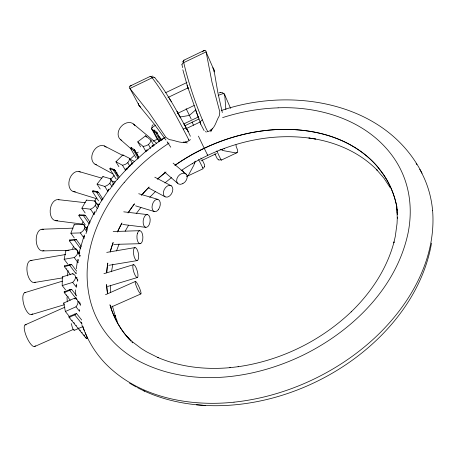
<?xml version="1.0" encoding="UTF-8"?>
<svg xmlns="http://www.w3.org/2000/svg" width="456" height="456" viewBox="0 0 456 456"><rect width="100%" height="100%" fill="white"/><g stroke="black" fill="none" stroke-linecap="round" stroke-linejoin="round"><path stroke-width="0.68" d="M110.415 285.234L110.574 292.307M62.198 285.576L62.295 276.883L72.692 273.697A10.573 7.296 -36.9 0 1 73.576 274.113C76.625 275.566 75.571 279.517 73.576 281.409A10.534 7.245 -36.7 0 1 72.675 282.384L62.198 285.576L65.567 289.868M84.48 235L84.252 237.029M67.459 275.909L67.813 272.677A212.148 159.235 -24.8 0 1 68.104 270.454M70.48 274.689L64.41 266.72L64.501 265.848L69.876 264.56L71.66 264.526L76.671 271.177M183.546 60.733L183.54 61.406M76.306 268.738L77.4 260.946M77.839 259.521L78.033 262.627M94.153 212.445L93.913 214.474M64.148 259.282L74.231 257.56A10.26 6.931 -35.5 0 0 75.229 256.711C77.326 255.064 79.162 251.501 76.608 249.409A10.3 6.971 -35.7 0 0 75.884 248.873L65.863 250.612L64.148 259.282L67.659 263.933M195.139 161.236L193.84 165.226L188.425 175.201A7.159 3.203 -79.7 0 1 187.849 175.839L186.778 176.375M111.469 271.776L112.86 264.172M94.825 211.521L94.335 213.493M181.955 64.604L182.605 67.613M151.574 128.279L151.563 128.94A4.212 1.932 -24.9 0 0 152.03 129.527L153.712 131.111M431.501 243.151C427.449 267.096 417.126 289.685 403.172 309.459C390 328.103 373.601 344.348 355.338 358L354.99 358.256C330.492 376.405 302.59 389.926 273.161 397.894L272.762 397.997C250.851 403.834 228.068 406.627 205.394 405.464L196.279 404.746M74.311 329.916C72.675 331.107 71.928 324.9 71.204 323.572M79.053 252.823L83.967 236.054M108.106 190.779L108.351 189.799M204.653 166.4L204.562 164.895A18.628 13.754 -22.7 0 0 204.396 164.411L202.236 159.896M75.548 249.255L69.409 240.836L69.66 239.976L74.778 239.44L76.386 239.651M109.104 188.983L108.368 190.859M116.514 250.965L119.044 244.125M70.874 233.215L80.353 232.902A10.015 6.658 -34.1 0 0 81.419 232.195C83.647 230.747 85.99 227.641 84.081 225.053A10.049 6.697 -34.3 0 0 83.522 224.409L74.1 224.751L70.874 233.215L74.271 237.929M125.309 170.681L126.033 168.805M87.267 227.458L93.668 213.79M86.532 229.322L87.569 226.695M182.166 62.09L182.463 61.492M125.474 170.766L126.842 168.099M81.664 224.722L83.026 221.821M212.428 128.41L210.752 131.795M85.255 224.888L78.859 215.66L79.247 214.827L84.001 215.004L85.414 215.437L90.1 222.271M76.722 278.017L76.921 277.624M81.892 208.187L90.567 209.201A9.804 6.435 -32.8 0 0 91.679 208.637C94.079 207.389 96.706 204.715 95.504 201.791A9.832 6.464 -33 0 0 95.122 201.062L86.475 200.099L81.892 208.187L85.152 212.963M145.595 151.848L146.524 150.092M195.47 161.156L194.302 163.271M125.155 231.198L128.546 225.23M97.84 206.334L109.263 189.115M147.368 149.511L146.228 151.13M190.329 139.456L189.753 140.209M98.542 200.896L92.414 191.537L92.939 190.75L97.225 191.6L98.416 192.232M151.814 126.295L153.244 124.596M136.213 213.619L140.893 207.446M97.077 184.127L104.76 186.401A9.633 6.253 -31.4 0 0 105.889 185.985C108.482 184.982 111.27 182.662 110.785 179.578A9.656 6.276 -31.7 0 0 110.591 178.786L102.908 176.569L97.077 184.127L100.195 188.972M87.199 229.043L86.298 230.086M76.654 277.71L76.887 277.413M124.163 182.514C97.202 214.138 80.051 257.418 89.917 299.119A165.357 122.618 -26.3 0 0 138.122 360.702C189.246 387.777 252.214 379.705 302.721 355.315C352.351 331.033 396.971 287.662 408.302 231.922A165.465 122.681 -25.7 0 0 393.072 156.83C367.279 120.715 320.938 106.128 278.12 107.81M113.823 183.238L128.945 166.451M110.939 179.185L112.746 177.082A192.911 143.378 -25.8 0 1 114.142 175.475M115.87 178.672L109.81 168.817L110.449 168.093L114.182 169.575L115.129 170.384M78.956 253.929L79.823 253M202.544 51.859C203.245 51.043 204.835 49.476 205.787 50.776A3.152 1.368 -76.3 0 1 205.998 51.368L211.994 82.291L219.786 111.794L219.461 115.054A7.524 3.471 -77.7 0 1 219.068 116.297C216.378 120.475 215.027 127.976 210.621 130.006A1.676 0.769 -78.2 0 1 210.541 129.897M115.938 161.789L122.47 165.232A9.508 6.116 -30.1 0 0 123.587 164.969C126.358 164.263 129.242 162.228 129.43 159.138A9.525 6.133 -30.3 0 0 129.424 158.295L122.869 154.915L115.938 161.789L118.902 166.708M149.728 197.283L155.656 191.292M98.114 206.294L98.581 205.838M129.949 165.488L146.062 151.101M195.858 109.759L189.36 115.419L180.964 116.867M135.996 157.844L130.45 148.206L131.197 147.556L134.292 149.619L134.987 150.583M164.861 182.964L171.524 177.589M86.298 229.533L87.404 228.667M137.775 141.844L143.013 146.33A9.428 6.031 -28.7 0 0 144.096 146.228C147.014 145.874 149.967 144.05 150.748 141.075A9.434 6.036 -28.9 0 0 150.925 140.209L145.635 135.78L137.775 141.844L140.579 146.838M78.666 301.798L79.099 301.502M159.041 141.48L153.199 130.581L153.98 129.977L156.778 132.268L157.326 133.243M152.161 146.347L164.895 137.421M113.812 183.7L112.455 184.577M69.095 317.353L74.71 314.862L76.545 313.608A0.73 0.519 -38.3 0 0 76.363 313.585L68.93 316.481L69.095 317.353L86.361 338.58L87.717 337.976M158.614 141.668L165.026 137.33M181.174 170.607C220.026 144.307 268.852 130.969 315.518 139.04L308.849 137.991L309.367 138.071M220.322 149.294L224.255 150.805L235.587 152.863A7.171 3.357 28.6 0 0 236.47 152.806C239.947 151.962 235.421 147.043 236.008 144.843M64.262 292.621L71.478 289.549A0.707 0.49 -37.1 0 0 71.632 289.446L69.705 289.691L64.188 291.755L64.262 292.621L70.224 300.151M131.698 163.715L132.394 163.345M150.429 76.289L130.074 86.064L129.316 86.737L129.293 87.512A3.118 1.419 25.1 0 0 129.601 88.059L148.924 112.455L165.99 137.421L168.68 139.24A7.473 3.614 26.6 0 0 169.883 139.718C174.859 140.209 181.608 143.959 186.008 141.713A1.664 0.804 27.1 0 0 185.98 141.577M153.113 141.178C154.704 140.59 156.87 138.812 158.517 139.958M155.707 125.161L152.213 127.412A2.764 2.16 -21.5 0 0 152.065 129.504L157.4 139.53M185.176 125.588L199.243 118.885M200.247 150.212L204.231 148.263L202.834 145.39A26.157 0.353 64.7 0 1 202.219 144.113L198.423 136.144M183.768 60.277L204.242 50.439M165.539 92.745L186.954 82.49M167.962 97.493L188.322 87.751M177.749 113.316L194.227 105.444M183.631 124.009L198.685 116.833M186.071 128.706L200.116 122.014M207.771 131.778L211.476 130.011M185.432 142.403L189.137 140.642M200.993 160.905L216.423 153.592M187.148 176.301L203.165 168.72M237.302 152.549L221.228 160.159L221.166 159.817M112.774 183.99L114.274 183.335M218.19 95.315L222.916 93.657M64.41 266.72L71.512 264.662A0.69 0.467 -35.9 0 0 71.672 264.583M63.732 303.006L74.26 298.327A10.876 7.655 -38.1 0 1 75.291 298.594C78.649 299.353 78.643 303.497 76.751 305.714A10.83 7.598 -37.9 0 1 75.987 306.797L65.368 311.516L63.732 303.006L63.977 303.314M25.063 324.906L64.877 307.202M105.484 294.724L135.341 281.46M130.074 86.064L131.431 85.682M110.956 307.179L140.841 293.943A6.823 1.129 66.3 0 0 137.775 284.379A6.823 1.129 66.3 0 0 135.791 284.721A6.823 1.129 66.3 0 0 140.841 293.943M34.525 346.594L73.758 329.232M74.003 330.486L83.055 326.485M153.638 145.384L151.933 145.971M131.311 163.516L132.975 163.003M69.409 240.836L76.237 239.77M24.727 292.672L62.409 281.152M103.939 273.674L133.557 264.645M221.28 110.557C291.424 86.344 385.747 101.751 422.051 173.257M107.61 286.482L137.279 277.533A6.709 1.807 73.3 0 0 136.019 267.604A6.709 1.807 73.3 0 0 132.918 268.139A6.709 1.807 73.3 0 0 137.279 277.533M31.361 314.623L64.438 304.682M219 92.87L220.242 92.625M152.538 145.43L154.322 145.082M78.859 215.66L85.266 215.545M30.826 260.501L65.647 254.505M78.107 252.356L79.492 252.122M106.727 252.402L135.022 247.579M108.779 265.318L137.108 260.621A6.606 2.428 80.5 0 0 137.604 250.555A6.606 2.428 80.5 0 0 133.437 251.131A6.606 2.428 80.5 0 0 137.108 260.621M34.263 282.52L62.911 277.818M220.772 92.562L220.191 92.631L222.898 92.716M234.008 402.186C188.311 406.957 137.701 397.187 104.829 362.93A175.811 132.029 -26.7 0 1 85.198 332.698M92.414 191.537L98.268 192.329M41.895 229.237L73.074 228.142M85.831 227.692L87.25 227.641M113.185 231.557L139.673 230.685M113.686 244.393L140.174 243.692M42.761 250.925L68.987 250.293M205.394 405.464C181.847 404.204 158.3 398.698 137.387 387.606M206.505 132.001L205.308 131.693M109.81 168.817L114.98 170.464M58.408 199.66L85.261 202.703M96.267 203.952L99.704 204.339M123.736 211.835L147.522 214.605A6.43 3.477 -83.1 0 1 149.186 224.677A6.43 3.477 -83.1 0 1 143.247 223.634A6.43 3.477 -83.1 0 1 147.522 214.605M122.755 224.477L145.823 227.35M55.564 220.687L82.376 224.107M222.75 149.961L220.037 149.505M152.213 76.055L153.256 76.374M314.971 138.955C338.113 143.019 360.61 153.216 377.152 170.179L376.548 169.575L383.923 178.153L390.148 187.615M187.279 142.962L183.232 142.05M157.24 133.357L155.986 132.878L153.199 130.581M78.974 171.524L101.853 178.159M111.275 180.889L115.317 182.058M130.45 148.206L133.545 150.275L134.833 150.651M138.715 193.726L157.793 199.335M135.586 205.844L154.601 211.641M73.148 191.491L96.575 198.725M218.521 159.828L217.381 158.819A18.713 13.8 -26.6 0 1 217.102 158.392L214.884 153.9M143.515 390.655L144.552 391.174M154.806 77.64L157.035 80.501M104.344 145.943L123.2 155.673M129.424 158.887L134.486 161.492M154.789 177.207L171.182 185.752A6.316 4.229 -62.2 0 1 169.689 195.909A6.316 4.229 -62.2 0 1 163.413 192.118A6.316 4.229 -62.2 0 1 171.182 185.752M148.759 188.049L165.043 196.787M95.03 164.2L113.014 173.953M129.515 383.137L136.321 387.07M192.153 122.083L192.369 122.43M150.873 76.426L151.363 76.859M200.828 158.055L201.62 158.922M133.545 124.032L156.625 143.304M173.115 163.14L186.293 174.266M164.65 172.083L177.566 183.272M120.469 139.576L131.516 149.243M221.183 160.147L219.319 156.385A41.296 2.365 67.7 0 0 218.897 155.49L216.834 150.907M212.975 68.081L213.653 68.913A4.355 3.346 -21.6 0 1 213.995 70.144L217.917 92.887L222.317 112.546M154.139 131.522L154.573 131.944M126.392 335.781L132.211 341.635L141.28 348.515L146.695 351.878L158.426 357.772L157.565 357.379C180.416 367.171 205.827 369.93 230.451 367.616L229.898 367.684L238.551 366.664L238.055 366.727C280.4 360.696 320.659 341.065 351.553 311.505L351.183 311.864C371.041 292.684 386.945 268.766 394.047 241.897L393.819 242.826L395.312 236.305L397.056 223.451L397.313 217.153L397.307 218.15L396.629 205.918L397.381 214.291M158.494 135.996L162.034 139.958M204.1 130.615L200.851 124.425L187.034 85.129M128.638 338.569L130.9 341.105M188.522 139.308L187.593 137.461A42.807 1.282 62 0 1 187.108 136.504C176.523 116.348 165.916 95.999 152.15 77.799L129.96 88.453L139.331 105.9L153.797 123.508L165.944 140.026M65.368 311.516L68.81 315.752M68.93 316.481L69.204 316.823M69.762 317.507L70.042 317.849M71.974 320.232L72.247 320.568M73.895 322.591L74.442 323.264M76.072 325.276L76.34 325.607M78.232 327.932L78.768 328.594M79.84 329.916L80.376 330.572M81.704 332.207L82.234 332.863M83.819 334.812L84.081 335.137M84.349 335.456L84.611 335.781M85.654 337.07L85.916 337.394M74.539 313.996L74.812 314.338M81.071 322.153L81.875 323.156M74.71 314.862L82.057 324.022M76.562 313.568L81.732 320.049M64.188 291.755L64.461 292.102M64.735 292.45L65.008 292.792M66.639 294.861L66.912 295.203M67.99 296.571L68.263 296.913M75.987 306.797L79.606 311.374M74.26 298.327L74.738 298.942M69.705 289.691L69.979 290.039M75.873 297.597L76.403 298.275M69.785 290.552L76.488 299.136M78.022 301.251L80.421 304.323M71.655 289.406L76.745 295.955M62.295 276.883L62.774 277.505M72.675 282.384L76.465 287.314M64.501 265.848L64.763 266.196M66.627 268.641L66.889 268.989M72.692 273.697L73.159 274.318M75.553 277.145L77.908 280.246M69.791 265.432L76.072 273.771M69.876 264.56L70.144 264.913M75.895 272.557L76.414 273.247M65.863 250.612L66.097 250.925M74.231 257.56L77.925 262.548M69.66 239.976L69.916 240.329M75.884 248.873L76.568 249.814M76.802 250.127L77.03 250.447M77.258 250.76L78.398 252.322M78.626 252.635L78.854 252.949M79.076 253.257L79.304 253.57M77.834 252.721L80.119 255.862M158.186 81.607C169.672 97.242 178.632 114.513 188.117 131.385L190.374 136.258M74.778 239.44L75.035 239.793M80.108 246.838L80.86 247.882M74.533 240.301L80.37 248.395M76.431 239.685L81.248 246.388M80.353 232.902L84.143 238.271M74.1 224.751L74.322 225.07M384.18 175.497L377.386 166.52A153.843 115.328 -26.1 0 0 350.898 145.156A150.514 112.678 -25.8 0 0 329.255 135.865A154.139 115.613 -26 0 0 305.406 130.667A154.122 115.59 -26.1 0 0 280.246 129.43A152.116 113.949 -26 0 0 204.242 148.291A152.116 113.943 -26 0 0 175.549 164.924M182.337 170.287L183.922 172.556M84.548 228.553L86.765 231.728M83.522 224.409L87.045 229.482M79.247 214.827L79.498 215.186M84.001 215.004L84.246 215.363M89.142 222.499L89.382 222.853M83.613 215.836L89.239 224.033M167.118 141.748L168.281 143.469M167.888 142.876L170.772 147.231M90.567 209.201L94.215 214.633M86.475 200.099L86.691 200.418M95.247 205.394L97.379 208.609M95.122 201.062L98.513 206.203M92.939 190.75L93.178 191.115M97.225 191.6L97.698 192.329M101.922 198.839L102.383 199.557M96.706 192.392L101.87 200.338M98.456 192.29L102.913 199.175M189.029 140.505L188.533 139.336M104.76 186.401L107.85 191.263M102.908 176.569L103.113 176.894M109.81 183.204L112.051 186.789M203.023 168.52L202.624 167.512M110.591 178.786L113.829 183.996M110.449 168.093L110.677 168.463M116.941 178.672L117.386 179.39M113.538 170.305L118.246 178M115.157 170.453L119.193 177.07M114.182 169.575L114.861 170.686M115.533 171.792L115.761 172.157M115.984 172.528L116.206 172.892M116.434 173.263L116.656 173.628M116.879 173.992L117.101 174.363M117.329 174.728L117.996 175.822M171.365 101.722L169.039 97.875M122.47 165.232L125.411 170.162M127.76 162.701L129.903 166.337M122.869 154.915L123.063 155.245M129.424 158.295L132.314 163.248M131.197 147.556L131.413 147.932M137.148 157.93L137.775 159.024M134.999 150.662L138.829 157.371M134.292 149.619L136.429 153.358M136.646 153.729L138.761 157.434M133.545 150.275L138.231 158.454M188.049 131.271L187.49 130.336A19.357 14.848 -22.5 0 0 187.182 129.869L185.945 128.769A3.032 2.331 -23.9 0 0 183.244 129.037M176.968 111.389L180.599 117.87L177.321 112.011M184.195 124.368L188.117 131.385M143.013 146.33L145.994 151.666M148.434 144.501L150.645 148.519M145.635 135.78L146.005 136.452M146.188 136.789L146.376 137.125M150.925 140.209L153.849 145.572M198.594 159.56L200.879 164.029A41.262 1.203 61.9 0 0 201.33 164.924L202.601 167.472M155.986 132.878L160.227 140.807M153.98 129.977L154.795 131.499M156.778 132.268L161.185 140.551M157.098 80.621L157.291 80.986M191.201 119.067L186.139 108.665M157.548 81.481L157.736 81.852M79.224 309.641L79.714 310.604M204.231 148.263L205.565 150.993A26.026 0.353 64.7 0 0 206.089 152.07L207.731 155.371L207.548 154.897M87.181 337.486L81.818 324.815M193.481 125.24L192.153 122.117M213.989 70.144L206.066 51.91L183.739 62.626C188.926 84.901 196.553 106.693 205.719 127.64A42.847 2.525 67.6 0 1 206.18 128.62L207.759 131.596M223.32 93.503A7.239 3.101 -25 0 1 224.084 93.668L224.586 94.084A4.241 1.932 -27 0 1 224.711 94.837L230.599 108.374M117.289 321.417L114.941 315.341L115.265 316.179L112.427 306.079M195.812 110.614L198.383 117.608M200.76 124.169L200.714 124.038A19.448 14.9 -27.1 0 1 200.537 123.508L200.44 121.866A3.038 2.337 -25.7 0 1 202.339 119.939M76.061 285.291L76.391 286.288M188.163 88.721L182.833 69.779M109.902 304.682L110.797 307.64M76.38 284.128L76.745 286.18M86.178 337.714L86.361 338.58M225.885 109.543L224.717 94.837M78.175 259.458L78.312 260.456M397.165 211.972L397.387 214.411M75.485 289.879L75.827 295.306M138.424 103.791L138.618 104.857A4.332 3.323 -32.3 0 0 139.325 105.906M432.601 210.404C436.523 259.014 409.972 304.716 375.584 337.098A190.129 141.844 -26 0 1 234.008 402.169M83.904 236.014L83.932 238.083M204.248 148.303A152.27 114.074 -26 0 1 275.937 129.629A153.53 115.106 -26 0 1 305.406 130.667A153.558 115.146 -26 0 1 329.283 135.871A152.418 114.199 -26 0 1 379.728 169.45A152.042 113.932 -25.9 0 1 396.874 207.218M141.611 195.157A152.116 113.943 -26 0 1 149.038 187.165M157.502 179.134A152.116 113.943 -26 0 1 166.024 171.992M141.594 195.117A152.418 114.199 -26 0 1 149.101 187.063M157.633 178.997A152.418 114.199 -26 0 1 165.75 172.197M174.796 165.448A152.418 114.199 -26 0 1 200.264 150.246M128.022 212.969A153.552 115.117 -25.9 0 1 134.457 203.866M117.414 232.024A153.575 115.151 -25.9 0 1 121.991 222.967M107.479 293.179A152.281 114.097 -26 0 1 106.613 284.533M106.71 272.631A152.281 114.097 -26 0 1 107.793 263.18M110.227 251.855A152.281 114.097 -26 0 1 113.156 242.489A151.956 113.823 -26 0 0 110.158 252.014M129.498 339.503A152.441 114.234 -26 0 1 110.854 307.612M397.216 209.156A152.042 113.932 -25.9 0 1 397.415 210.461M84.411 330.748A175.811 132.029 -26.7 0 1 82.992 326.906M419.737 169.33A176.124 132.211 -25.2 0 1 432.59 210.404M416.134 163.505A176.124 132.211 -25.2 0 1 416.881 164.644M140.733 107A2.839 2.28 -21.1 0 1 139.371 105.883M152.167 77.834A2.896 2.365 -23.2 0 1 154.823 77.611M151.341 76.819A4.469 0.69 58.9 0 1 152.133 77.748M150.161 76.602A7.615 1.22 56.3 0 1 150.947 76.551M138.288 103.814A7.399 5.842 -29.5 0 1 138.293 103.586M204.681 166.4A2.907 2.143 -23.9 0 1 203.564 167.785M151.591 128.273A7.199 3.084 -26.8 0 1 152.253 127.161M222.927 93.628A2.782 2.166 -28.4 0 1 224.671 94.854M220.453 159.811A2.913 2.149 -25.4 0 1 218.498 159.856M181.921 64.604A2.901 2.371 -27.1 0 1 183.757 62.666M183.717 62.592A4.486 0.804 70.5 0 1 183.523 61.372M213.95 70.167A2.861 2.286 -29.1 0 1 213.978 71.928M212.901 67.847A7.438 5.871 -24.6 0 1 213.083 67.984M183.586 60.836A7.638 1.419 73.1 0 1 184.161 60.226M192.386 163.881A27.508 12.517 -78.7 0 1 192.238 163.63M224.135 148.502A27.423 13.087 27.6 0 1 224.266 148.93M128.21 212.684A154.139 115.602 -25.9 0 1 134.36 203.997M117.705 231.391A154.151 115.619 -25.9 0 1 121.832 223.252M107.513 293.151A151.956 113.823 -26 0 1 106.653 284.818M106.698 272.842A151.956 113.823 -26 0 1 107.787 263.152M132.724 342.815A152.161 114.017 -26 0 1 131.887 341.977M128.655 338.551A152.161 114.017 -26 0 1 110.152 305.406M384.129 175.52A152.167 114.023 -25.9 0 1 396.88 207.241M397.187 208.99A152.167 114.023 -25.9 0 1 397.375 210.165M124.231 182.542A165.169 121.809 -26 0 1 169.079 143.087M222.585 117.614A165.169 121.809 -26 0 1 278.097 107.867M121.792 140.402A10.157 7.832 -49.9 0 1 121.228 126.42A10.157 7.832 -49.9 0 1 134.925 125.736M147.402 150.714A10.568 7.837 -49.7 0 1 153.495 145.988M96.45 164.77A10.254 7.564 -62.4 0 1 93.417 151.415A10.254 7.564 -62.4 0 1 106.168 147.208M127.173 169.21A10.648 7.495 -62.3 0 1 132.519 163.852M75.348 191.748A10.408 7.176 -73.4 0 1 69.301 180.154A10.408 7.176 -73.4 0 1 80.33 172.043M110.158 189.006A10.773 7.011 -73.4 0 1 113.504 184.606M57.638 220.47A10.608 6.675 -83.1 0 1 50.206 210.216A10.608 6.675 -83.1 0 1 59.069 199.831M95.731 212.353A10.933 6.395 -83.1 0 1 98.638 206.642M43.998 250.583A10.853 6.076 88.4 0 1 36.184 239.97A10.853 6.076 88.4 0 1 43.73 229.647M86.002 233.626A11.126 5.666 88.4 0 1 87.199 230.377M35.311 282.116A11.143 5.347 80.7 0 1 27.178 272.221A11.143 5.347 80.7 0 1 31.943 260.615M79.726 256.91A11.354 4.805 80.6 0 1 80.028 255.274M32.553 313.796A11.474 4.497 73.5 0 1 24.117 305.583A11.474 4.497 73.5 0 1 25.644 292.524M77.657 281.352A11.611 3.83 73.4 0 1 77.714 278.958M35.334 345.762A11.845 3.517 66.5 0 1 26.716 337.155A11.845 3.517 66.5 0 1 26.203 324.843M80.336 305.457A11.896 2.73 66.4 0 1 79.834 302.453M116.166 173.229A192.911 143.378 -25.8 0 1 116.987 172.334M129.949 159.4A192.911 143.378 -25.8 0 1 134.053 155.701M136.846 153.29A192.911 143.378 -25.8 0 1 138.254 152.093M94.472 201.381A202.128 151.05 -25.4 0 1 96.666 198.035M72.669 248.902A212.148 159.235 -24.8 0 1 73.331 246.65M67.317 301.838A218.276 164.04 -24.4 0 1 66.992 297.432M182.822 183.648A6.281 4.469 -49.6 0 0 185.985 173.964A6.281 4.469 -49.6 0 0 176.934 178.632A6.281 4.469 -49.6 0 0 182.822 183.648M158.323 209.72A6.367 3.899 -73.4 0 0 158.175 199.443A6.367 3.899 -73.4 0 0 152.019 207.28A6.367 3.899 -73.4 0 0 158.323 209.72M137.33 233.603A6.509 2.987 88.4 0 0 139.867 243.686A6.509 2.987 88.4 0 0 142.511 234.287A6.509 2.987 88.4 0 0 137.33 233.603"/></g></svg>
